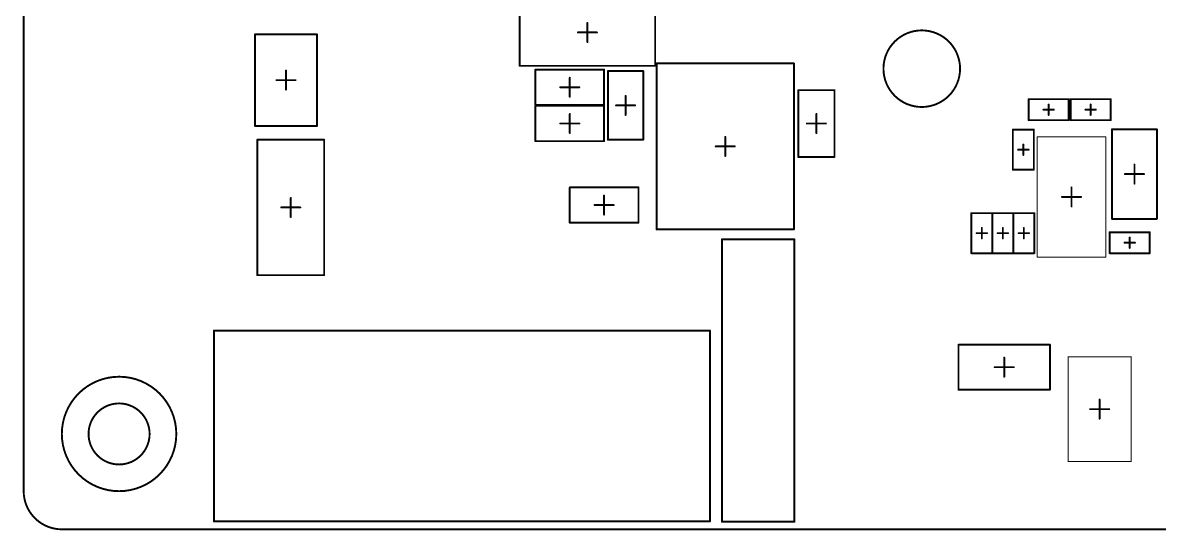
# Model space of a CAD drawing. Header units: millimetres. Extents: x 17 to 252, y 25 to 104.
# Drawn here: x 16.9 to 76.5, y 25 to 51.6 of the extents above; entities that cross this region are included whole.
import ezdxf

# ---------------------------------------------------------------- set-up
doc = ezdxf.new("R2010")
doc.units = ezdxf.units.MM
doc.layers.add('Mechanical1', color=6, linetype='Continuous')
doc.layers.add('Mechanical15', color=56, linetype='Continuous')

# ---------------------------------------------------------------- blocks, each defined once
blk = doc.blocks.new('MUC10A_N_62')
at = {"layer": 'Mechanical15'}
for points, const_width in [([(3.15, 1.8), (-3.15, 1.8)], 0.05), ([(-3.15, -1.8), (-3.15, 1.8)], 0.05), ([(3.15, -1.8), (3.15, 1.8)], 0.05), ([(0.5, 0), (-0.5, 0)], 0.1), ([(0, -0.5), (0, 0.5)], 0.1), ([(3.15, -1.8), (-3.15, -1.8)], 0.05)]:
    blk.add_lwpolyline(points, dxfattribs=dict(at, const_width=const_width))
for points, const_width in [([(-3.162, 1.8, 1), (-3.137, 1.8, 1)], 0.025), ([(-3.162, 1.8, 1), (-3.137, 1.8, 1)], 0.025), ([(3.138, 1.8, 1), (3.163, 1.8, 1)], 0.025), ([(3.138, 1.8, 1), (3.163, 1.8, 1)], 0.025), ([(-0.525, 0, 1), (-0.475, 0, 1)], 0.05), ([(-0.025, 0.5, 1), (0.025, 0.5, 1)], 0.05), ([(0.475, 0, 1), (0.525, 0, 1)], 0.05), ([(-0.025, -0.5, 1), (0.025, -0.5, 1)], 0.05), ([(-3.162, -1.8, 1), (-3.137, -1.8, 1)], 0.025), ([(-3.162, -1.8, 1), (-3.137, -1.8, 1)], 0.025), ([(3.138, -1.8, 1), (3.163, -1.8, 1)], 0.025), ([(3.138, -1.8, 1), (3.163, -1.8, 1)], 0.025)]:
    blk.add_lwpolyline(points, format="xyb", close=True, dxfattribs=dict(at, const_width=const_width))
blk = doc.blocks.new('AE12_000M_T000_9090_86')
at = {"layer": 'Mechanical15', "const_width": 0.1}
for points in [[(-7.4, 1.9), (-7.4, -1.9)], [(-7.4, 1.9), (7.4, 1.9)], [(7.4, 1.9), (7.4, -1.9)], [(-7.4, -1.9), (7.4, -1.9)]]:
    blk.add_lwpolyline(points, dxfattribs=at)
at = {"layer": 'Mechanical15', "const_width": 0.05}
for points in [[(-7.425, 1.9, 1), (-7.375, 1.9, 1)], [(-7.425, 1.9, 1), (-7.375, 1.9, 1)], [(7.375, 1.9, 1), (7.425, 1.9, 1)], [(7.375, 1.9, 1), (7.425, 1.9, 1)], [(-7.425, -1.9, 1), (-7.375, -1.9, 1)], [(-7.425, -1.9, 1), (-7.375, -1.9, 1)], [(7.375, -1.9, 1), (7.425, -1.9, 1)], [(7.375, -1.9, 1), (7.425, -1.9, 1)]]:
    blk.add_lwpolyline(points, format="xyb", close=True, dxfattribs=at)
blk = doc.blocks.new('DIOM5226X23N_113')
at = {"layer": 'Mechanical15', "const_width": 0.1}
for points in [[(-3.55, 1.75), (3.55, 1.75)], [(-3.55, 1.75), (-3.55, -1.75)], [(3.55, 1.75), (3.55, -1.75)], [(-0.5, 0), (0.5, 0)], [(0, 0.5), (0, -0.5)], [(-3.55, -1.75), (3.55, -1.75)]]:
    blk.add_lwpolyline(points, dxfattribs=at)
at = {"layer": 'Mechanical15', "const_width": 0.05}
for points in [[(-3.575, 1.75, 1), (-3.525, 1.75, 1)], [(-3.575, 1.75, 1), (-3.525, 1.75, 1)], [(3.525, 1.75, 1), (3.575, 1.75, 1)], [(3.525, 1.75, 1), (3.575, 1.75, 1)], [(-0.525, 0, 1), (-0.475, 0, 1)], [(-0.025, 0.5, 1), (0.025, 0.5, 1)], [(0.475, 0, 1), (0.525, 0, 1)], [(-0.025, -0.5, 1), (0.025, -0.5, 1)], [(-3.575, -1.75, 1), (-3.525, -1.75, 1)], [(-3.575, -1.75, 1), (-3.525, -1.75, 1)], [(3.525, -1.75, 1), (3.575, -1.75, 1)], [(3.525, -1.75, 1), (3.575, -1.75, 1)]]:
    blk.add_lwpolyline(points, format="xyb", close=True, dxfattribs=at)
blk = doc.blocks.new('DIOM5226X23N_114')
at = {"layer": 'Mechanical15', "const_width": 0.1}
for points in [[(-3.55, 1.75), (3.55, 1.75)], [(-3.55, -1.75), (-3.55, 1.75)], [(3.55, -1.75), (3.55, 1.75)], [(-0.5, 0), (0.5, 0)], [(0, -0.5), (0, 0.5)], [(-3.55, -1.75), (3.55, -1.75)]]:
    blk.add_lwpolyline(points, dxfattribs=at)
at = {"layer": 'Mechanical15', "const_width": 0.05}
for points in [[(-3.575, 1.75, 1), (-3.525, 1.75, 1)], [(-3.575, 1.75, 1), (-3.525, 1.75, 1)], [(3.525, 1.75, 1), (3.575, 1.75, 1)], [(3.525, 1.75, 1), (3.575, 1.75, 1)], [(-0.525, 0, 1), (-0.475, 0, 1)], [(-0.025, 0.5, 1), (0.025, 0.5, 1)], [(0.475, 0, 1), (0.525, 0, 1)], [(-0.025, -0.5, 1), (0.025, -0.5, 1)], [(-3.575, -1.75, 1), (-3.525, -1.75, 1)], [(-3.575, -1.75, 1), (-3.525, -1.75, 1)], [(3.525, -1.75, 1), (3.575, -1.75, 1)], [(3.525, -1.75, 1), (3.575, -1.75, 1)]]:
    blk.add_lwpolyline(points, format="xyb", close=True, dxfattribs=at)
blk = doc.blocks.new('RESC1005X04N_220')
at = {"layer": 'Mechanical15', "const_width": 0.1}
for points in [[(-1.05, -0.55), (-1.05, 0.55)], [(1.05, 0.55), (-1.05, 0.55)], [(1.05, -0.55), (1.05, 0.55)], [(0.275, 0), (-0.275, 0)], [(0, -0.275), (0, 0.275)], [(1.05, -0.55), (-1.05, -0.55)]]:
    blk.add_lwpolyline(points, dxfattribs=at)
at = {"layer": 'Mechanical15', "const_width": 0.05}
for points in [[(-1.075, 0.55, 1), (-1.025, 0.55, 1)], [(-1.075, 0.55, 1), (-1.025, 0.55, 1)], [(1.025, 0.55, 1), (1.075, 0.55, 1)], [(1.025, 0.55, 1), (1.075, 0.55, 1)], [(-0.3, 0, 1), (-0.25, 0, 1)], [(-0.025, 0.275, 1), (0.025, 0.275, 1)], [(0.25, 0, 1), (0.3, 0, 1)], [(-1.075, -0.55, 1), (-1.025, -0.55, 1)], [(-1.075, -0.55, 1), (-1.025, -0.55, 1)], [(-0.025, -0.275, 1), (0.025, -0.275, 1)], [(1.025, -0.55, 1), (1.075, -0.55, 1)], [(1.025, -0.55, 1), (1.075, -0.55, 1)]]:
    blk.add_lwpolyline(points, format="xyb", close=True, dxfattribs=at)
blk = doc.blocks.new('RESC1005X04N_221')
at = {"layer": 'Mechanical15', "const_width": 0.1}
for points in [[(-1.05, -0.55), (-1.05, 0.55)], [(1.05, 0.55), (-1.05, 0.55)], [(1.05, -0.55), (1.05, 0.55)], [(0.275, 0), (-0.275, 0)], [(0, -0.275), (0, 0.275)], [(1.05, -0.55), (-1.05, -0.55)]]:
    blk.add_lwpolyline(points, dxfattribs=at)
at = {"layer": 'Mechanical15', "const_width": 0.05}
for points in [[(-1.075, 0.55, 1), (-1.025, 0.55, 1)], [(-1.075, 0.55, 1), (-1.025, 0.55, 1)], [(1.025, 0.55, 1), (1.075, 0.55, 1)], [(1.025, 0.55, 1), (1.075, 0.55, 1)], [(-0.3, 0, 1), (-0.25, 0, 1)], [(-0.025, 0.275, 1), (0.025, 0.275, 1)], [(0.25, 0, 1), (0.3, 0, 1)], [(-1.075, -0.55, 1), (-1.025, -0.55, 1)], [(-1.075, -0.55, 1), (-1.025, -0.55, 1)], [(-0.025, -0.275, 1), (0.025, -0.275, 1)], [(1.025, -0.55, 1), (1.075, -0.55, 1)], [(1.025, -0.55, 1), (1.075, -0.55, 1)]]:
    blk.add_lwpolyline(points, format="xyb", close=True, dxfattribs=at)
blk = doc.blocks.new('RESC3216X08N_222')
at = {"layer": 'Mechanical15', "const_width": 0.1}
for points in [[(-2.4, 1.175), (-2.4, -1.175)], [(2.4, 1.175), (-2.4, 1.175)], [(2.4, 1.175), (2.4, -1.175)], [(0.5, 0), (-0.5, 0)], [(0, 0.5), (0, -0.5)], [(2.4, -1.175), (-2.4, -1.175)]]:
    blk.add_lwpolyline(points, dxfattribs=at)
at = {"layer": 'Mechanical15', "const_width": 0.05}
for points in [[(-2.425, 1.175, 1), (-2.375, 1.175, 1)], [(-2.425, 1.175, 1), (-2.375, 1.175, 1)], [(2.375, 1.175, 1), (2.425, 1.175, 1)], [(2.375, 1.175, 1), (2.425, 1.175, 1)], [(-0.525, 0, 1), (-0.475, 0, 1)], [(-0.025, 0.5, 1), (0.025, 0.5, 1)], [(0.475, 0, 1), (0.525, 0, 1)], [(-0.025, -0.5, 1), (0.025, -0.5, 1)], [(-2.425, -1.175, 1), (-2.375, -1.175, 1)], [(-2.425, -1.175, 1), (-2.375, -1.175, 1)], [(2.375, -1.175, 1), (2.425, -1.175, 1)], [(2.375, -1.175, 1), (2.425, -1.175, 1)]]:
    blk.add_lwpolyline(points, format="xyb", close=True, dxfattribs=at)
blk = doc.blocks.new('RESC1005X04N_223')
at = {"layer": 'Mechanical15', "const_width": 0.1}
for points in [[(-1.05, 0.55), (-1.05, -0.55)], [(1.05, 0.55), (-1.05, 0.55)], [(1.05, 0.55), (1.05, -0.55)], [(0.275, 0), (-0.275, 0)], [(0, 0.275), (0, -0.275)], [(1.05, -0.55), (-1.05, -0.55)]]:
    blk.add_lwpolyline(points, dxfattribs=at)
at = {"layer": 'Mechanical15', "const_width": 0.05}
for points in [[(-1.075, 0.55, 1), (-1.025, 0.55, 1)], [(-1.075, 0.55, 1), (-1.025, 0.55, 1)], [(1.025, 0.55, 1), (1.075, 0.55, 1)], [(1.025, 0.55, 1), (1.075, 0.55, 1)], [(-0.3, 0, 1), (-0.25, 0, 1)], [(-0.025, 0.275, 1), (0.025, 0.275, 1)], [(0.25, 0, 1), (0.3, 0, 1)], [(-1.075, -0.55, 1), (-1.025, -0.55, 1)], [(-1.075, -0.55, 1), (-1.025, -0.55, 1)], [(-0.025, -0.275, 1), (0.025, -0.275, 1)], [(1.025, -0.55, 1), (1.075, -0.55, 1)], [(1.025, -0.55, 1), (1.075, -0.55, 1)]]:
    blk.add_lwpolyline(points, format="xyb", close=True, dxfattribs=at)
blk = doc.blocks.new('RESC1005X04N_224')
at = {"layer": 'Mechanical15', "const_width": 0.1}
for points in [[(-1.05, -0.55), (-1.05, 0.55)], [(1.05, 0.55), (-1.05, 0.55)], [(1.05, -0.55), (1.05, 0.55)], [(0.275, 0), (-0.275, 0)], [(0, -0.275), (0, 0.275)], [(1.05, -0.55), (-1.05, -0.55)]]:
    blk.add_lwpolyline(points, dxfattribs=at)
at = {"layer": 'Mechanical15', "const_width": 0.05}
for points in [[(-1.075, 0.55, 1), (-1.025, 0.55, 1)], [(-1.075, 0.55, 1), (-1.025, 0.55, 1)], [(1.025, 0.55, 1), (1.075, 0.55, 1)], [(1.025, 0.55, 1), (1.075, 0.55, 1)], [(-0.3, 0, 1), (-0.25, 0, 1)], [(-0.025, 0.275, 1), (0.025, 0.275, 1)], [(0.25, 0, 1), (0.3, 0, 1)], [(-1.075, -0.55, 1), (-1.025, -0.55, 1)], [(-1.075, -0.55, 1), (-1.025, -0.55, 1)], [(-0.025, -0.275, 1), (0.025, -0.275, 1)], [(1.025, -0.55, 1), (1.075, -0.55, 1)], [(1.025, -0.55, 1), (1.075, -0.55, 1)]]:
    blk.add_lwpolyline(points, format="xyb", close=True, dxfattribs=at)
blk = doc.blocks.new('RESC1005X04N_225')
at = {"layer": 'Mechanical15', "const_width": 0.1}
for points in [[(-1.05, -0.55), (-1.05, 0.55)], [(-1.05, 0.55), (1.05, 0.55)], [(1.05, -0.55), (1.05, 0.55)], [(-0.275, 0), (0.275, 0)], [(0, -0.275), (0, 0.275)], [(-1.05, -0.55), (1.05, -0.55)]]:
    blk.add_lwpolyline(points, dxfattribs=at)
at = {"layer": 'Mechanical15', "const_width": 0.05}
for points in [[(-1.075, 0.55, 1), (-1.025, 0.55, 1)], [(-1.075, 0.55, 1), (-1.025, 0.55, 1)], [(1.025, 0.55, 1), (1.075, 0.55, 1)], [(1.025, 0.55, 1), (1.075, 0.55, 1)], [(-0.3, 0, 1), (-0.25, 0, 1)], [(-0.025, 0.275, 1), (0.025, 0.275, 1)], [(0.25, 0, 1), (0.3, 0, 1)], [(-1.075, -0.55, 1), (-1.025, -0.55, 1)], [(-1.075, -0.55, 1), (-1.025, -0.55, 1)], [(-0.025, -0.275, 1), (0.025, -0.275, 1)], [(1.025, -0.55, 1), (1.075, -0.55, 1)], [(1.025, -0.55, 1), (1.075, -0.55, 1)]]:
    blk.add_lwpolyline(points, format="xyb", close=True, dxfattribs=at)
blk = doc.blocks.new('RESC3225X06N_253')
at = {"layer": 'Mechanical15', "const_width": 0.1}
for points in [[(-2.4, 1.625), (2.4, 1.625)], [(-2.4, 1.625), (-2.4, -1.625)], [(2.4, 1.625), (2.4, -1.625)], [(-0.5, 0), (0.5, 0)], [(0, 0.5), (0, -0.5)], [(-2.4, -1.625), (2.4, -1.625)]]:
    blk.add_lwpolyline(points, dxfattribs=at)
at = {"layer": 'Mechanical15', "const_width": 0.05}
for points in [[(-2.425, 1.625, 1), (-2.375, 1.625, 1)], [(-2.425, 1.625, 1), (-2.375, 1.625, 1)], [(2.375, 1.625, 1), (2.425, 1.625, 1)], [(2.375, 1.625, 1), (2.425, 1.625, 1)], [(-0.525, 0, 1), (-0.475, 0, 1)], [(-0.025, 0.5, 1), (0.025, 0.5, 1)], [(0.475, 0, 1), (0.525, 0, 1)], [(-0.025, -0.5, 1), (0.025, -0.5, 1)], [(-2.425, -1.625, 1), (-2.375, -1.625, 1)], [(-2.425, -1.625, 1), (-2.375, -1.625, 1)], [(2.375, -1.625, 1), (2.425, -1.625, 1)], [(2.375, -1.625, 1), (2.425, -1.625, 1)]]:
    blk.add_lwpolyline(points, format="xyb", close=True, dxfattribs=at)
blk = doc.blocks.new('RESC2012X07N_254')
at = {"layer": 'Mechanical15', "const_width": 0.1}
for points in [[(-1.8, 0.925), (-1.8, -0.925)], [(1.8, 0.925), (-1.8, 0.925)], [(1.8, 0.925), (1.8, -0.925)], [(0.5, 0), (-0.5, 0)], [(0, 0.5), (0, -0.5)], [(1.8, -0.925), (-1.8, -0.925)]]:
    blk.add_lwpolyline(points, dxfattribs=at)
at = {"layer": 'Mechanical15', "const_width": 0.05}
for points in [[(-1.825, 0.925, 1), (-1.775, 0.925, 1)], [(-1.825, 0.925, 1), (-1.775, 0.925, 1)], [(1.775, 0.925, 1), (1.825, 0.925, 1)], [(1.775, 0.925, 1), (1.825, 0.925, 1)], [(-0.525, 0, 1), (-0.475, 0, 1)], [(-0.025, 0.5, 1), (0.025, 0.5, 1)], [(0.475, 0, 1), (0.525, 0, 1)], [(-0.025, -0.5, 1), (0.025, -0.5, 1)], [(-1.825, -0.925, 1), (-1.775, -0.925, 1)], [(-1.825, -0.925, 1), (-1.775, -0.925, 1)], [(1.775, -0.925, 1), (1.825, -0.925, 1)], [(1.775, -0.925, 1), (1.825, -0.925, 1)]]:
    blk.add_lwpolyline(points, format="xyb", close=True, dxfattribs=at)
blk = doc.blocks.new('RESC2012X07N_255')
at = {"layer": 'Mechanical15', "const_width": 0.1}
for points in [[(-1.8, -0.925), (-1.8, 0.925)], [(-1.8, 0.925), (1.8, 0.925)], [(1.8, -0.925), (1.8, 0.925)], [(-0.5, 0), (0.5, 0)], [(0, -0.5), (0, 0.5)], [(-1.8, -0.925), (1.8, -0.925)]]:
    blk.add_lwpolyline(points, dxfattribs=at)
at = {"layer": 'Mechanical15', "const_width": 0.05}
for points in [[(-1.825, 0.925, 1), (-1.775, 0.925, 1)], [(-1.825, 0.925, 1), (-1.775, 0.925, 1)], [(1.775, 0.925, 1), (1.825, 0.925, 1)], [(1.775, 0.925, 1), (1.825, 0.925, 1)], [(-0.525, 0, 1), (-0.475, 0, 1)], [(-0.025, 0.5, 1), (0.025, 0.5, 1)], [(0.475, 0, 1), (0.525, 0, 1)], [(-0.025, -0.5, 1), (0.025, -0.5, 1)], [(-1.825, -0.925, 1), (-1.775, -0.925, 1)], [(-1.825, -0.925, 1), (-1.775, -0.925, 1)], [(1.775, -0.925, 1), (1.825, -0.925, 1)], [(1.775, -0.925, 1), (1.825, -0.925, 1)]]:
    blk.add_lwpolyline(points, format="xyb", close=True, dxfattribs=at)
blk = doc.blocks.new('RESC2012X07N_257')
at = {"layer": 'Mechanical15', "const_width": 0.1}
for points in [[(-1.8, 0.925), (-1.8, -0.925)], [(-1.8, 0.925), (1.8, 0.925)], [(1.8, 0.925), (1.8, -0.925)], [(-0.5, 0), (0.5, 0)], [(0, 0.5), (0, -0.5)], [(-1.8, -0.925), (1.8, -0.925)]]:
    blk.add_lwpolyline(points, dxfattribs=at)
at = {"layer": 'Mechanical15', "const_width": 0.05}
for points in [[(-1.825, 0.925, 1), (-1.775, 0.925, 1)], [(-1.825, 0.925, 1), (-1.775, 0.925, 1)], [(1.775, 0.925, 1), (1.825, 0.925, 1)], [(1.775, 0.925, 1), (1.825, 0.925, 1)], [(-0.525, 0, 1), (-0.475, 0, 1)], [(-0.025, 0.5, 1), (0.025, 0.5, 1)], [(0.475, 0, 1), (0.525, 0, 1)], [(-0.025, -0.5, 1), (0.025, -0.5, 1)], [(-1.825, -0.925, 1), (-1.775, -0.925, 1)], [(-1.825, -0.925, 1), (-1.775, -0.925, 1)], [(1.775, -0.925, 1), (1.825, -0.925, 1)], [(1.775, -0.925, 1), (1.825, -0.925, 1)]]:
    blk.add_lwpolyline(points, format="xyb", close=True, dxfattribs=at)
blk = doc.blocks.new('RESC2012X07N_259')
at = {"layer": 'Mechanical15', "const_width": 0.1}
for points in [[(-1.8, 0.925), (-1.8, -0.925)], [(1.8, 0.925), (-1.8, 0.925)], [(1.8, 0.925), (1.8, -0.925)], [(0.5, 0), (-0.5, 0)], [(0, 0.5), (0, -0.5)], [(1.8, -0.925), (-1.8, -0.925)]]:
    blk.add_lwpolyline(points, dxfattribs=at)
at = {"layer": 'Mechanical15', "const_width": 0.05}
for points in [[(-1.825, 0.925, 1), (-1.775, 0.925, 1)], [(-1.825, 0.925, 1), (-1.775, 0.925, 1)], [(1.775, 0.925, 1), (1.825, 0.925, 1)], [(1.775, 0.925, 1), (1.825, 0.925, 1)], [(-0.525, 0, 1), (-0.475, 0, 1)], [(-0.025, 0.5, 1), (0.025, 0.5, 1)], [(0.475, 0, 1), (0.525, 0, 1)], [(-0.025, -0.5, 1), (0.025, -0.5, 1)], [(-1.825, -0.925, 1), (-1.775, -0.925, 1)], [(-1.825, -0.925, 1), (-1.775, -0.925, 1)], [(1.775, -0.925, 1), (1.825, -0.925, 1)], [(1.775, -0.925, 1), (1.825, -0.925, 1)]]:
    blk.add_lwpolyline(points, format="xyb", close=True, dxfattribs=at)
blk = doc.blocks.new('SOT_223B_N_264')
at = {"layer": 'Mechanical15', "const_width": 0.1}
for points in [[(-4.35, 3.6), (-4.35, -3.6)], [(-4.35, 3.6), (4.35, 3.6)], [(4.35, 3.6), (4.35, -3.6)], [(-0.5, 0), (0.5, 0)], [(0, 0.5), (0, -0.5)], [(-4.35, -3.6), (4.35, -3.6)]]:
    blk.add_lwpolyline(points, dxfattribs=at)
at = {"layer": 'Mechanical15', "const_width": 0.05}
for points in [[(-4.375, 3.6, 1), (-4.325, 3.6, 1)], [(-4.375, 3.6, 1), (-4.325, 3.6, 1)], [(4.325, 3.6, 1), (4.375, 3.6, 1)], [(4.325, 3.6, 1), (4.375, 3.6, 1)], [(-0.525, 0, 1), (-0.475, 0, 1)], [(-0.025, 0.5, 1), (0.025, 0.5, 1)], [(0.475, 0, 1), (0.525, 0, 1)], [(-0.025, -0.5, 1), (0.025, -0.5, 1)], [(-4.375, -3.6, 1), (-4.325, -3.6, 1)], [(-4.375, -3.6, 1), (-4.325, -3.6, 1)], [(4.325, -3.6, 1), (4.375, -3.6, 1)], [(4.325, -3.6, 1), (4.375, -3.6, 1)]]:
    blk.add_lwpolyline(points, format="xyb", close=True, dxfattribs=at)
blk = doc.blocks.new('AE15_000T_0000_0001_279')
at = {"layer": 'Mechanical15', "const_width": 0.1}
for points in [[(-13, 5), (13, 5)], [(-13, -5), (-13, 5)], [(13, -5), (13, 5)], [(-13, -5), (13, -5)]]:
    blk.add_lwpolyline(points, dxfattribs=at)
at = {"layer": 'Mechanical15', "const_width": 0.05}
for points in [[(-13.025, 5, 1), (-12.975, 5, 1)], [(-13.025, 5, 1), (-12.975, 5, 1)], [(12.975, 5, 1), (13.025, 5, 1)], [(12.975, 5, 1), (13.025, 5, 1)], [(-13.025, -5, 1), (-12.975, -5, 1)], [(-13.025, -5, 1), (-12.975, -5, 1)], [(12.975, -5, 1), (13.025, -5, 1)], [(12.975, -5, 1), (13.025, -5, 1)]]:
    blk.add_lwpolyline(points, format="xyb", close=True, dxfattribs=at)
blk = doc.blocks.new('DIOM3825X11N_281')
at = {"layer": 'Mechanical15'}
for points, const_width in [([(-2.75, 1.65), (2.75, 1.65)], 0.05), ([(-2.75, 1.65), (-2.75, -1.65)], 0.05), ([(2.75, 1.65), (2.75, -1.65)], 0.05), ([(-0.5, 0), (0.5, 0)], 0.1), ([(0, 0.5), (0, -0.5)], 0.1), ([(-2.75, -1.65), (2.75, -1.65)], 0.05)]:
    blk.add_lwpolyline(points, dxfattribs=dict(at, const_width=const_width))
for points, const_width in [([(-2.762, 1.65, 1), (-2.738, 1.65, 1)], 0.025), ([(-2.762, 1.65, 1), (-2.738, 1.65, 1)], 0.025), ([(2.738, 1.65, 1), (2.762, 1.65, 1)], 0.025), ([(2.738, 1.65, 1), (2.762, 1.65, 1)], 0.025), ([(-0.525, 0, 1), (-0.475, 0, 1)], 0.05), ([(-0.025, 0.5, 1), (0.025, 0.5, 1)], 0.05), ([(0.475, 0, 1), (0.525, 0, 1)], 0.05), ([(-0.025, -0.5, 1), (0.025, -0.5, 1)], 0.05), ([(-2.762, -1.65, 1), (-2.738, -1.65, 1)], 0.025), ([(-2.762, -1.65, 1), (-2.738, -1.65, 1)], 0.025), ([(2.738, -1.65, 1), (2.762, -1.65, 1)], 0.025), ([(2.738, -1.65, 1), (2.762, -1.65, 1)], 0.025)]:
    blk.add_lwpolyline(points, format="xyb", close=True, dxfattribs=dict(at, const_width=const_width))
blk = doc.blocks.new('CAPC1005X06N_313')
at = {"layer": 'Mechanical15', "const_width": 0.1}
for points in [[(-1.05, 0.55), (1.05, 0.55)], [(-1.05, 0.55), (-1.05, -0.55)], [(1.05, 0.55), (1.05, -0.55)], [(-0.275, 0), (0.275, 0)], [(0, 0.275), (0, -0.275)], [(-1.05, -0.55), (1.05, -0.55)]]:
    blk.add_lwpolyline(points, dxfattribs=at)
at = {"layer": 'Mechanical15', "const_width": 0.05}
for points in [[(-1.075, 0.55, 1), (-1.025, 0.55, 1)], [(-1.075, 0.55, 1), (-1.025, 0.55, 1)], [(1.025, 0.55, 1), (1.075, 0.55, 1)], [(1.025, 0.55, 1), (1.075, 0.55, 1)], [(-0.3, 0, 1), (-0.25, 0, 1)], [(-0.025, 0.275, 1), (0.025, 0.275, 1)], [(0.25, 0, 1), (0.3, 0, 1)], [(-1.075, -0.55, 1), (-1.025, -0.55, 1)], [(-1.075, -0.55, 1), (-1.025, -0.55, 1)], [(-0.025, -0.275, 1), (0.025, -0.275, 1)], [(1.025, -0.55, 1), (1.075, -0.55, 1)], [(1.025, -0.55, 1), (1.075, -0.55, 1)]]:
    blk.add_lwpolyline(points, format="xyb", close=True, dxfattribs=at)
blk = doc.blocks.new('CAPC3216X09N_314')
at = {"layer": 'Mechanical15', "const_width": 0.1}
for points in [[(-2.35, 1.175), (-2.35, -1.175)], [(-2.35, 1.175), (2.35, 1.175)], [(2.35, 1.175), (2.35, -1.175)], [(-0.5, 0), (0.5, 0)], [(0, 0.5), (0, -0.5)], [(-2.35, -1.175), (2.35, -1.175)]]:
    blk.add_lwpolyline(points, dxfattribs=at)
at = {"layer": 'Mechanical15', "const_width": 0.05}
for points in [[(-2.375, 1.175, 1), (-2.325, 1.175, 1)], [(-2.375, 1.175, 1), (-2.325, 1.175, 1)], [(2.325, 1.175, 1), (2.375, 1.175, 1)], [(2.325, 1.175, 1), (2.375, 1.175, 1)], [(-0.525, 0, 1), (-0.475, 0, 1)], [(-0.025, 0.5, 1), (0.025, 0.5, 1)], [(0.475, 0, 1), (0.525, 0, 1)], [(-0.025, -0.5, 1), (0.025, -0.5, 1)], [(-2.375, -1.175, 1), (-2.325, -1.175, 1)], [(-2.375, -1.175, 1), (-2.325, -1.175, 1)], [(2.325, -1.175, 1), (2.375, -1.175, 1)], [(2.325, -1.175, 1), (2.375, -1.175, 1)]]:
    blk.add_lwpolyline(points, format="xyb", close=True, dxfattribs=at)
blk = doc.blocks.new('CAPC1005X06N_317')
at = {"layer": 'Mechanical15', "const_width": 0.1}
for points in [[(1.05, 0.55), (-1.05, 0.55)], [(-1.05, 0.55), (-1.05, -0.55)], [(1.05, 0.55), (1.05, -0.55)], [(0.275, 0), (-0.275, 0)], [(0, 0.275), (0, -0.275)], [(1.05, -0.55), (-1.05, -0.55)]]:
    blk.add_lwpolyline(points, dxfattribs=at)
at = {"layer": 'Mechanical15', "const_width": 0.05}
for points in [[(-1.075, 0.55, 1), (-1.025, 0.55, 1)], [(-1.075, 0.55, 1), (-1.025, 0.55, 1)], [(1.025, 0.55, 1), (1.075, 0.55, 1)], [(1.025, 0.55, 1), (1.075, 0.55, 1)], [(-0.3, 0, 1), (-0.25, 0, 1)], [(-0.025, 0.275, 1), (0.025, 0.275, 1)], [(0.25, 0, 1), (0.3, 0, 1)], [(-1.075, -0.55, 1), (-1.025, -0.55, 1)], [(-1.075, -0.55, 1), (-1.025, -0.55, 1)], [(-0.025, -0.275, 1), (0.025, -0.275, 1)], [(1.025, -0.55, 1), (1.075, -0.55, 1)], [(1.025, -0.55, 1), (1.075, -0.55, 1)]]:
    blk.add_lwpolyline(points, format="xyb", close=True, dxfattribs=at)
blk = doc.blocks.new('CAPC2012X09N_344')
at = {"layer": 'Mechanical15', "const_width": 0.1}
for points in [[(-1.75, 0.95), (1.75, 0.95)], [(-1.75, 0.95), (-1.75, -0.95)], [(1.75, 0.95), (1.75, -0.95)], [(-0.5, 0), (0.5, 0)], [(0, 0.5), (0, -0.5)], [(-1.75, -0.95), (1.75, -0.95)]]:
    blk.add_lwpolyline(points, dxfattribs=at)
at = {"layer": 'Mechanical15', "const_width": 0.05}
for points in [[(-1.775, 0.95, 1), (-1.725, 0.95, 1)], [(-1.775, 0.95, 1), (-1.725, 0.95, 1)], [(1.725, 0.95, 1), (1.775, 0.95, 1)], [(1.725, 0.95, 1), (1.775, 0.95, 1)], [(-0.525, 0, 1), (-0.475, 0, 1)], [(-0.025, 0.5, 1), (0.025, 0.5, 1)], [(0.475, 0, 1), (0.525, 0, 1)], [(-0.025, -0.5, 1), (0.025, -0.5, 1)], [(-1.775, -0.95, 1), (-1.725, -0.95, 1)], [(-1.775, -0.95, 1), (-1.725, -0.95, 1)], [(1.725, -0.95, 1), (1.775, -0.95, 1)], [(1.725, -0.95, 1), (1.775, -0.95, 1)]]:
    blk.add_lwpolyline(points, format="xyb", close=True, dxfattribs=at)

msp = doc.modelspace()

# ---------------------------------------------------------------- linework, layer by layer
at = {"layer": 'Mechanical1', "const_width": 0.1}
for points in [[(17, 27), (17, 101)], [(19, 25), (250, 25)]]:
    msp.add_lwpolyline(points, dxfattribs=at)
at = {"layer": 'Mechanical1'}
for points, const_width in [([(25, 30, 1), (19, 30, 1)], 0.1), ([(23.6, 30, 1), (20.4, 30, 1)], 0.1), ([(18.975, 30, 1), (19.025, 30, 1)], 0.05), ([(20.375, 30, 1), (20.425, 30, 1)], 0.05), ([(23.575, 30, 1), (23.625, 30, 1)], 0.05), ([(24.975, 30, 1), (25.025, 30, 1)], 0.05), ([(16.975, 27, 1), (17.025, 27, 1)], 0.05), ([(16.975, 27, 1), (17.025, 27, 1)], 0.05), ([(18.975, 25, 1), (19.025, 25, 1)], 0.05), ([(18.975, 25, 1), (19.025, 25, 1)], 0.05)]:
    msp.add_lwpolyline(points, format="xyb", close=True, dxfattribs=dict(at, const_width=const_width))
at = {"layer": 'Mechanical1', "const_width": 0.1}
msp.add_lwpolyline([(19, 25, -0.414214), (17, 27)], format="xyb", dxfattribs=at)
at = {"layer": 'Mechanical15'}
for points, const_width in [([(66.083, 49.15, 1), (62.067, 49.15, 1)], 0.1), ([(62.042, 49.15, 1), (62.092, 49.15, 1)], 0.05), ([(66.058, 49.15, 1), (66.108, 49.15, 1)], 0.05)]:
    msp.add_lwpolyline(points, format="xyb", close=True, dxfattribs=dict(at, const_width=const_width))

# ---------------------------------------------------------------- block references
for name, p, rotation in [('DIOM5226X23N_114', (46.55, 51.05), 360), ('RESC3225X06N_253', (30.75, 48.55), 270), ('SOT_223B_N_264', (53.775, 45.075), 270), ('RESC2012X07N_259', (45.625, 48.175), 180), ('RESC2012X07N_257', (48.55, 47.225), 270), ('CAPC2012X09N_344', (58.55, 46.275), 270), ('RESC1005X04N_223', (70.725, 47), 180), ('RESC1005X04N_225', (72.925, 47), 360), ('CAPC1005X06N_313', (69.4, 44.9), 270), ('CAPC3216X09N_314', (75.225, 43.625), 270), ('DIOM5226X23N_113', (31, 41.875), 270), ('MUC10A_N_62', (71.925, 42.425), 90), ('RESC2012X07N_254', (47.425, 42), 180), ('RESC1005X04N_224', (67.225, 40.525), 90), ('RESC1005X04N_221', (68.325, 40.525), 90), ('RESC1005X04N_220', (69.425, 40.525), 90), ('CAPC1005X06N_317', (74.975, 40.025), 180), ('AE12_000M_T000_9090_86', (55.5, 32.8), 270), ('AE15_000T_0000_0001_279', (39.97, 30.42), 360), ('RESC3216X08N_222', (68.4, 33.5), 180), ('DIOM3825X11N_281', (73.4, 31.3), 270)]:
    msp.add_blockref(name, p, dxfattribs=dict(rotation=rotation))
msp.add_blockref('RESC2012X07N_255', (45.625, 46.275))

doc.saveas('drawing.dxf')
